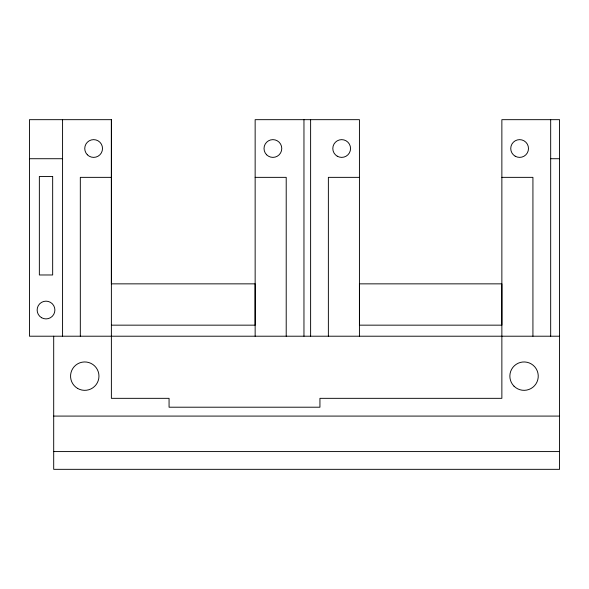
<?xml version="1.0" encoding="UTF-8"?>
<svg xmlns="http://www.w3.org/2000/svg" width="589" height="589" viewBox="0 0 589 589"><rect width="100%" height="100%" fill="white"/><g stroke="black" fill="none" stroke-linecap="round" stroke-linejoin="round"><path stroke-width="0.88" d="M559.55 336.209L29.45 336.209L29.45 119.67L111.38 119.67L111.38 283.854L255.147 283.854L255.147 325.157L111.38 325.157M29.45 158.721L62.574 158.721M550.678 158.721L559.55 158.721M111.38 177.355L80.318 177.355L80.318 336.209M255.147 177.355L286.21 177.355L286.21 336.209M359.43 177.355L328.368 177.355L328.368 336.209M501.865 177.355L532.927 177.355L532.927 336.209M53.695 416.084L559.55 416.084M53.695 451.579L559.55 451.579M550.678 119.67L550.678 336.209M359.43 336.209L359.43 119.67L255.147 119.67L255.147 336.209M310.617 119.67L310.617 336.209M303.961 119.67L303.961 336.209M111.38 119.67L111.38 398.333L169.065 398.333L169.065 407.205L319.937 407.205L319.937 398.333L501.865 398.333L501.865 119.67L559.55 119.67L559.55 469.33L53.695 469.33L53.695 336.209M62.574 119.67L62.574 336.209M359.43 283.854L359.43 325.157L501.865 325.157L501.865 283.854L359.43 283.854M52.664 176.464L39.353 176.464L39.353 274.975L52.664 274.975L52.664 176.464M514.013 386.185A14.202 14.202 0 0 0 537.764 379.824A14.202 14.202 0 0 0 520.374 362.434A14.202 14.202 0 0 0 514.013 386.185M77.66 388.445A14.202 14.202 0 0 0 98.959 376.15A14.202 14.202 0 0 0 77.66 363.847A14.202 14.202 0 0 0 77.66 388.445M515.176 156.195A8.872 8.872 0 0 0 528.488 148.509A8.872 8.872 0 0 0 515.176 140.83A8.872 8.872 0 0 0 515.176 156.195M337.239 156.195A8.872 8.872 0 0 0 350.551 148.509A8.872 8.872 0 0 0 337.239 140.83A8.872 8.872 0 0 0 337.239 156.195M87.356 154.789A8.872 8.872 0 0 0 102.206 150.806A8.872 8.872 0 0 0 91.332 139.939A8.872 8.872 0 0 0 87.356 154.789M266.626 154.789A8.872 8.872 0 0 0 281.468 150.806A8.872 8.872 0 0 0 270.601 139.939A8.872 8.872 0 0 0 266.626 154.789M41.576 317.714A8.872 8.872 0 0 0 54.887 310.028A8.872 8.872 0 0 0 41.576 302.348A8.872 8.872 0 0 0 41.576 317.714"/></g></svg>
